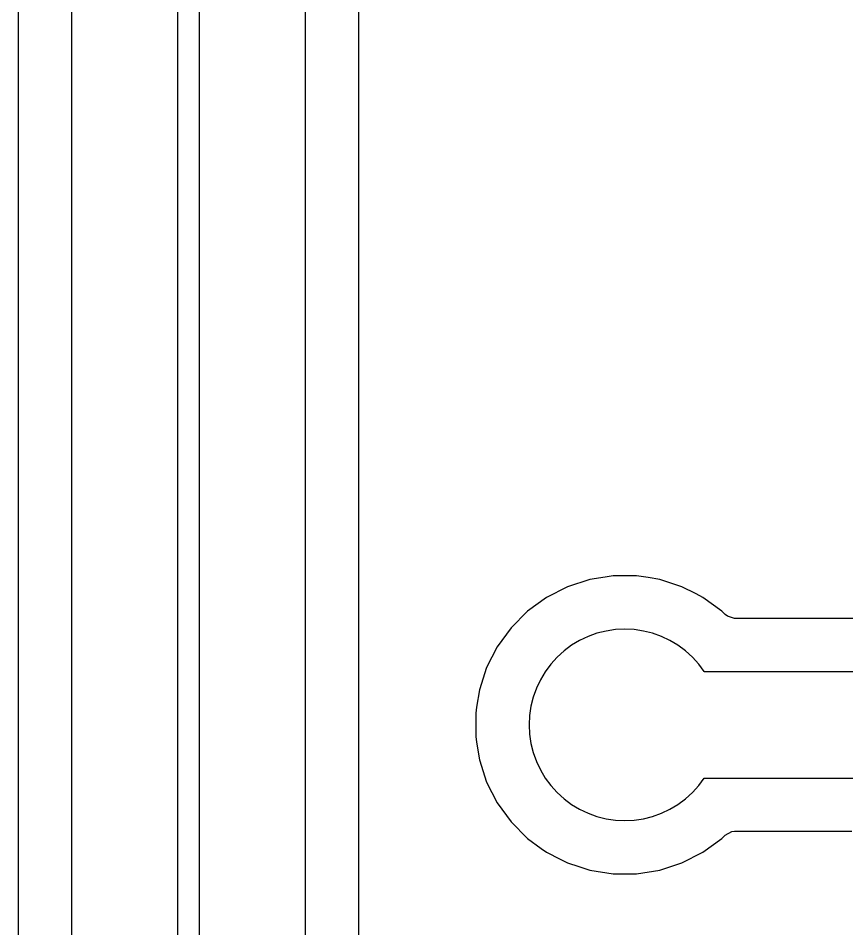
# Model space of a CAD drawing. Header units: metres. Extents: x 85.4 to 154.6, y -104.6 to -40.4.
# Drawn here: x 128.3 to 136.09, y -76.52 to -67.96 of the extents above; entities that cross this region are included whole.
import ezdxf

# ---------------------------------------------------------------- set-up
doc = ezdxf.new("R2010")
doc.units = ezdxf.units.M

msp = doc.modelspace()

# ---------------------------------------------------------------- linework, layer by layer
for points in [[(130.9998, -79.2928), (130.9998, -52.5)], [(131.501, -79.0342), (131.501, -52.6047)], [(130.0002, -52.7072), (130.0002, -79.5)], [(129.7998, -80.5957), (129.7998, -53.64)], [(128.8002, -53.8472), (128.8002, -80.8029)], [(128.299, -54.1058), (128.299, -80.9015)], [(136.6985, -73.599), (135.0315, -73.599), (134.9647, -73.5794), (134.9441, -73.5628), (134.9127, -73.5314), (134.9127, -73.5314), (134.9127, -73.5314), (134.9127, -73.5314), (134.9127, -73.5314), (134.9127, -73.5314), (134.9127, -73.5314), (134.9127, -73.5314), (134.9127, -73.5314), (134.9127, -73.5314), (134.9127, -73.5314), (134.9127, -73.5314), (134.9127, -73.5314), (134.9127, -73.5314), (134.9127, -73.5313), (134.7343, -73.4018), (134.7343, -73.4018), (134.7343, -73.4018), (134.7343, -73.4018), (134.7343, -73.4018), (134.7343, -73.4018), (134.7343, -73.4018), (134.7343, -73.4018), (134.7343, -73.4018), (134.7343, -73.4017), (134.7343, -73.4017), (134.7342, -73.4017), (134.7342, -73.4017), (134.6713, -73.3697), (134.5378, -73.3017), (134.5378, -73.3017), (134.5378, -73.3017), (134.5378, -73.3017), (134.5378, -73.3017), (134.5378, -73.3016), (134.5378, -73.3016), (134.5378, -73.3016), (134.5378, -73.3016), (134.5378, -73.3016), (134.5378, -73.3016), (134.5378, -73.3016), (134.5378, -73.3016), (134.5378, -73.3016), (134.5378, -73.3016), (134.5378, -73.3016), (134.5378, -73.3016), (134.5378, -73.3016), (134.5378, -73.3016), (134.3281, -73.2335), (134.3281, -73.2335), (134.3281, -73.2335), (134.3281, -73.2335), (134.3281, -73.2335), (134.3281, -73.2335), (134.3281, -73.2335), (134.3281, -73.2335), (134.3281, -73.2335), (134.328, -73.2335), (134.328, -73.2335), (134.328, -73.2335), (134.328, -73.2335), (134.328, -73.2335), (134.2192, -73.2162), (134.1103, -73.199), (134.1103, -73.199), (134.1103, -73.199), (134.1103, -73.199), (134.1103, -73.199), (134.1103, -73.199), (134.1103, -73.199), (134.1103, -73.199), (134.1103, -73.199), (134.1102, -73.199), (134.1102, -73.199), (134.1102, -73.199), (134.1102, -73.199), (134.1102, -73.199), (133.8898, -73.199), (133.8898, -73.199), (133.8898, -73.199), (133.8898, -73.199), (133.8898, -73.199), (133.8897, -73.199), (133.8897, -73.199), (133.8897, -73.199), (133.8897, -73.199), (133.8897, -73.199), (133.8897, -73.199), (133.8897, -73.199), (133.8897, -73.199), (133.8897, -73.199), (133.8171, -73.2105), (133.672, -73.2335), (133.672, -73.2335), (133.672, -73.2335), (133.6719, -73.2335), (133.6719, -73.2335), (133.6719, -73.2335), (133.6719, -73.2335), (133.6719, -73.2335), (133.6719, -73.2335), (133.6719, -73.2335), (133.6719, -73.2335), (133.6719, -73.2335), (133.6719, -73.2335), (133.6719, -73.2335), (133.4622, -73.3016), (133.4622, -73.3016), (133.4622, -73.3016), (133.4622, -73.3016), (133.4622, -73.3016), (133.4622, -73.3016), (133.4622, -73.3016), (133.4622, -73.3016), (133.4622, -73.3016), (133.4622, -73.3016), (133.4622, -73.3016), (133.4622, -73.3016), (133.4622, -73.3016), (133.4622, -73.3016), (133.4622, -73.3017), (133.4622, -73.3017), (133.4622, -73.3017), (133.4622, -73.3017), (133.4622, -73.3017), (133.2657, -73.4017), (133.2657, -73.4017), (133.2657, -73.4017), (133.2657, -73.4018), (133.2657, -73.4018), (133.2657, -73.4018), (133.2657, -73.4018), (133.2657, -73.4018), (133.2657, -73.4018), (133.2657, -73.4018), (133.2657, -73.4018), (133.2657, -73.4018), (133.2657, -73.4018), (133.2657, -73.4018), (133.0873, -73.5313), (133.0873, -73.5314), (133.0873, -73.5314), (133.0873, -73.5314), (133.0873, -73.5314), (133.0873, -73.5314), (133.0873, -73.5314), (133.0873, -73.5314), (133.0873, -73.5314), (133.0873, -73.5314), (133.0873, -73.5314), (133.0873, -73.5314), (133.0873, -73.5314), (133.0873, -73.5314), (133.0873, -73.5314), (132.9314, -73.6873), (132.9314, -73.6873), (132.9314, -73.6873), (132.9314, -73.6873), (132.9314, -73.6873), (132.9314, -73.6873), (132.9314, -73.6873), (132.9314, -73.6873), (132.9314, -73.6873), (132.9314, -73.6873), (132.9314, -73.6873), (132.9314, -73.6873), (132.9314, -73.6873), (132.9314, -73.6873), (132.9313, -73.6873), (132.8018, -73.8657), (132.8018, -73.8657), (132.8018, -73.8657), (132.8018, -73.8657), (132.8018, -73.8657), (132.8018, -73.8657), (132.8018, -73.8657), (132.8018, -73.8657), (132.8018, -73.8657), (132.8018, -73.8657), (132.8018, -73.8657), (132.8017, -73.8657), (132.8017, -73.8657), (132.8017, -73.8657), (132.7017, -74.0622), (132.7017, -74.0622), (132.7017, -74.0622), (132.7017, -74.0622), (132.7017, -74.0622), (132.7016, -74.0622), (132.7016, -74.0622), (132.7016, -74.0622), (132.7016, -74.0622), (132.7016, -74.0622), (132.7016, -74.0622), (132.7016, -74.0622), (132.7016, -74.0622), (132.7016, -74.0622), (132.7016, -74.0622), (132.7016, -74.0622), (132.7016, -74.0622), (132.7016, -74.0622), (132.7016, -74.0622), (132.6335, -74.2719), (132.6335, -74.2719), (132.6335, -74.2719), (132.6335, -74.2719), (132.6335, -74.2719), (132.6335, -74.2719), (132.6335, -74.2719), (132.6335, -74.2719), (132.6335, -74.2719), (132.6335, -74.2719), (132.6335, -74.2719), (132.6335, -74.272), (132.6335, -74.272), (132.6335, -74.272), (132.6077, -74.4346), (132.599, -74.4897), (132.599, -74.4897), (132.599, -74.4897), (132.599, -74.4897), (132.599, -74.4897), (132.599, -74.4897), (132.599, -74.4897), (132.599, -74.4897), (132.599, -74.4897), (132.599, -74.4898), (132.599, -74.4898), (132.599, -74.4898), (132.599, -74.4898), (132.599, -74.4898), (132.599, -74.7102), (132.599, -74.7102), (132.599, -74.7102), (132.599, -74.7102), (132.599, -74.7102), (132.599, -74.7103), (132.599, -74.7103), (132.599, -74.7103), (132.599, -74.7103), (132.599, -74.7103), (132.599, -74.7103), (132.599, -74.7103), (132.599, -74.7103), (132.599, -74.7103), (132.6072, -74.7621), (132.6335, -74.928), (132.6335, -74.928), (132.6335, -74.928), (132.6335, -74.928), (132.6335, -74.928), (132.6335, -74.9281), (132.6335, -74.9281), (132.6335, -74.9281), (132.6335, -74.9281), (132.6335, -74.9281), (132.6335, -74.9281), (132.6335, -74.9281), (132.6335, -74.9281), (132.6335, -74.9281), (132.7016, -75.1378), (132.7016, -75.1378), (132.7016, -75.1378), (132.7016, -75.1378), (132.7016, -75.1378), (132.7016, -75.1378), (132.7016, -75.1378), (132.7016, -75.1378), (132.7016, -75.1378), (132.7016, -75.1378), (132.7016, -75.1378), (132.7016, -75.1378), (132.7016, -75.1378), (132.7016, -75.1378), (132.7017, -75.1378), (132.7017, -75.1378), (132.7017, -75.1378), (132.7017, -75.1378), (132.7017, -75.1378), (132.8017, -75.3343), (132.8017, -75.3343), (132.8017, -75.3343), (132.8018, -75.3343), (132.8018, -75.3343), (132.8018, -75.3343), (132.8018, -75.3343), (132.8018, -75.3343), (132.8018, -75.3343), (132.8018, -75.3343), (132.8018, -75.3343), (132.8018, -75.3343), (132.8018, -75.3343), (132.8018, -75.3343), (132.9313, -75.5127), (132.9314, -75.5127), (132.9314, -75.5127), (132.9314, -75.5127), (132.9314, -75.5127), (132.9314, -75.5127), (132.9314, -75.5127), (132.9314, -75.5127), (132.9314, -75.5127), (132.9314, -75.5127), (132.9314, -75.5127), (132.9314, -75.5127), (132.9314, -75.5127), (132.9314, -75.5127), (132.9314, -75.5127), (133.0873, -75.6686), (133.0873, -75.6686), (133.0873, -75.6686), (133.0873, -75.6686), (133.0873, -75.6686), (133.0873, -75.6686), (133.0873, -75.6686), (133.0873, -75.6686), (133.0873, -75.6686), (133.0873, -75.6686), (133.0873, -75.6686), (133.0873, -75.6686), (133.0873, -75.6686), (133.0873, -75.6686), (133.0873, -75.6687), (133.2149, -75.7613), (133.2657, -75.7982), (133.2657, -75.7982), (133.2657, -75.7982), (133.2657, -75.7982), (133.2657, -75.7982), (133.2657, -75.7982), (133.2657, -75.7982), (133.2657, -75.7982), (133.2657, -75.7982), (133.2657, -75.7983), (133.2657, -75.7983), (133.2657, -75.7983), (133.2657, -75.7983), (133.2658, -75.7983), (133.3941, -75.8637), (133.4622, -75.8983), (133.4622, -75.8983), (133.4622, -75.8983), (133.4622, -75.8983), (133.4622, -75.8983), (133.4622, -75.8984), (133.4622, -75.8984), (133.4622, -75.8984), (133.4622, -75.8984), (133.4622, -75.8984), (133.4622, -75.8984), (133.4622, -75.8984), (133.4622, -75.8984), (133.4622, -75.8984), (133.4622, -75.8984), (133.4622, -75.8984), (133.4622, -75.8984), (133.4622, -75.8984), (133.4622, -75.8984), (133.5671, -75.9324), (133.6719, -75.9665), (133.6719, -75.9665), (133.6719, -75.9665), (133.6719, -75.9665), (133.6719, -75.9665), (133.6719, -75.9665), (133.6719, -75.9665), (133.6719, -75.9665), (133.6719, -75.9665), (133.672, -75.9665), (133.672, -75.9665), (133.672, -75.9665), (133.672, -75.9665), (133.672, -75.9665), (133.8897, -76.001), (133.8897, -76.001), (133.8897, -76.001), (133.8897, -76.001), (133.8897, -76.001), (133.8897, -76.001), (133.8897, -76.001), (133.8897, -76.001), (133.8897, -76.001), (133.8898, -76.001), (133.8898, -76.001), (133.8898, -76.001), (133.8898, -76.001), (133.8898, -76.001), (134.1102, -76.001), (134.1102, -76.001), (134.1102, -76.001), (134.1102, -76.001), (134.1102, -76.001), (134.1103, -76.001), (134.1103, -76.001), (134.1103, -76.001), (134.1103, -76.001), (134.1103, -76.001), (134.1103, -76.001), (134.1103, -76.001), (134.1103, -76.001), (134.1103, -76.001), (134.328, -75.9665), (134.328, -75.9665), (134.328, -75.9665), (134.328, -75.9665), (134.328, -75.9665), (134.3281, -75.9665), (134.3281, -75.9665), (134.3281, -75.9665), (134.3281, -75.9665), (134.3281, -75.9665), (134.3281, -75.9665), (134.3281, -75.9665), (134.3281, -75.9665), (134.3281, -75.9665), (134.5378, -75.8984), (134.5378, -75.8984), (134.5378, -75.8984), (134.5378, -75.8984), (134.5378, -75.8984), (134.5378, -75.8984), (134.5378, -75.8984), (134.5378, -75.8984), (134.5378, -75.8984), (134.5378, -75.8983), (134.5378, -75.8983), (134.5378, -75.8983), (134.5378, -75.8983), (134.5378, -75.8983), (134.7342, -75.7983), (134.7343, -75.7983), (134.7343, -75.7983), (134.7343, -75.7983), (134.7343, -75.7983), (134.7343, -75.7982), (134.7343, -75.7982), (134.7343, -75.7982), (134.7343, -75.7982), (134.7343, -75.7982), (134.7343, -75.7982), (134.7343, -75.7982), (134.7343, -75.7982), (134.7343, -75.7982), (134.9127, -75.6686), (134.9127, -75.6686), (134.9127, -75.6686), (134.9127, -75.6686), (134.9127, -75.6686), (134.9127, -75.6686), (134.9127, -75.6686), (134.9127, -75.6686), (134.9127, -75.6686), (134.9127, -75.6686), (134.9127, -75.6686), (134.9127, -75.6686), (134.9127, -75.6686), (134.9127, -75.6686), (134.9441, -75.6372), (135.0053, -75.6038), (135.0315, -75.601), (136.1341, -75.601)], [(136.6, -74.1002), (134.7481, -74.1002), (134.7481, -74.1002), (134.7481, -74.1002), (134.7481, -74.1002), (134.7481, -74.1002), (134.7481, -74.1002), (134.7481, -74.1002), (134.7481, -74.1002), (134.7481, -74.1002), (134.7481, -74.1002), (134.7481, -74.1002), (134.7481, -74.1002), (134.7481, -74.1002), (134.7481, -74.1002), (134.748, -74.1002), (134.748, -74.1002), (134.748, -74.1002), (134.748, -74.1002), (134.748, -74.1002), (134.748, -74.1002), (134.748, -74.1002), (134.748, -74.1002), (134.748, -74.1002), (134.748, -74.1002), (134.748, -74.1002), (134.748, -74.1002), (134.748, -74.1002), (134.7479, -74.1002), (134.7479, -74.1002), (134.7479, -74.1002), (134.7479, -74.1002), (134.7479, -74.1002), (134.7479, -74.1002), (134.7479, -74.1002), (134.7479, -74.1002), (134.7479, -74.1002), (134.7479, -74.1002), (134.7479, -74.1002), (134.7479, -74.1002), (134.7479, -74.1002), (134.7479, -74.1002), (134.7479, -74.1002), (134.7478, -74.1001), (134.7478, -74.1001), (134.7478, -74.1001), (134.7478, -74.1001), (134.7478, -74.1001), (134.7478, -74.1001), (134.7478, -74.1001), (134.7478, -74.1001), (134.7478, -74.1001), (134.7478, -74.1001), (134.7478, -74.1001), (134.7478, -74.1001), (134.7478, -74.1001), (134.7478, -74.1001), (134.7478, -74.1001), (134.7478, -74.1001), (134.7478, -74.1001), (134.7478, -74.1001), (134.7478, -74.1001), (134.7477, -74.1), (134.6953, -74.0294), (134.636, -73.964), (134.5706, -73.9047), (134.4997, -73.8521), (134.424, -73.8067), (134.3442, -73.769), (134.2611, -73.7392), (134.1755, -73.7178), (134.0882, -73.7048), (134, -73.7005), (133.9118, -73.7048), (133.8245, -73.7178), (133.7389, -73.7392), (133.6558, -73.769), (133.576, -73.8067), (133.5003, -73.8521), (133.4294, -73.9047), (133.364, -73.964), (133.3047, -74.0294), (133.2521, -74.1003), (133.2067, -74.176), (133.169, -74.2558), (133.1392, -74.3389), (133.1178, -74.4245), (133.1048, -74.5118), (133.1005, -74.6), (133.1048, -74.6882), (133.1178, -74.7755), (133.1392, -74.8611), (133.169, -74.9442), (133.2067, -75.024), (133.2521, -75.0997), (133.3047, -75.1706), (133.364, -75.236), (133.4294, -75.2953), (133.5003, -75.3479), (133.576, -75.3933), (133.6558, -75.431), (133.7389, -75.4608), (133.8245, -75.4822), (133.9118, -75.4952), (134, -75.4995), (134.0882, -75.4952), (134.1755, -75.4822), (134.2611, -75.4608), (134.3442, -75.431), (134.424, -75.3933), (134.4997, -75.3479), (134.5706, -75.2953), (134.636, -75.236), (134.6953, -75.1706), (134.7477, -75.1), (134.7478, -75.0999), (134.7478, -75.0999), (134.7478, -75.0999), (134.7478, -75.0999), (134.7478, -75.0999), (134.7478, -75.0999), (134.7478, -75.0999), (134.7478, -75.0999), (134.7478, -75.0999), (134.7478, -75.0999), (134.7478, -75.0999), (134.7478, -75.0999), (134.7478, -75.0999), (134.7478, -75.0999), (134.7478, -75.0999), (134.7478, -75.0999), (134.7478, -75.0999), (134.7478, -75.0999), (134.7478, -75.0999), (134.7479, -75.0998), (134.7479, -75.0998), (134.7479, -75.0998), (134.7479, -75.0998), (134.7479, -75.0998), (134.7479, -75.0998), (134.7479, -75.0998), (134.7479, -75.0998), (134.7479, -75.0998), (134.7479, -75.0998), (134.7479, -75.0998), (134.7479, -75.0998), (134.7479, -75.0998), (134.7479, -75.0998), (134.7479, -75.0998), (134.748, -75.0998), (134.748, -75.0998), (134.748, -75.0998), (134.748, -75.0998), (134.748, -75.0998), (134.748, -75.0998), (134.748, -75.0998), (134.748, -75.0998), (134.748, -75.0998), (134.748, -75.0998), (134.748, -75.0998), (134.748, -75.0998), (134.748, -75.0998), (134.7481, -75.0998), (134.7481, -75.0998), (134.7481, -75.0998), (134.7481, -75.0998), (134.7481, -75.0998), (134.7481, -75.0998), (134.7481, -75.0998), (134.7481, -75.0998), (134.7481, -75.0998), (134.7481, -75.0998), (134.7481, -75.0998), (134.7481, -75.0998), (134.7481, -75.0998), (134.7481, -75.0998), (136.3928, -75.0998)]]:
    msp.add_lwpolyline(points)

doc.saveas('drawing.dxf')
